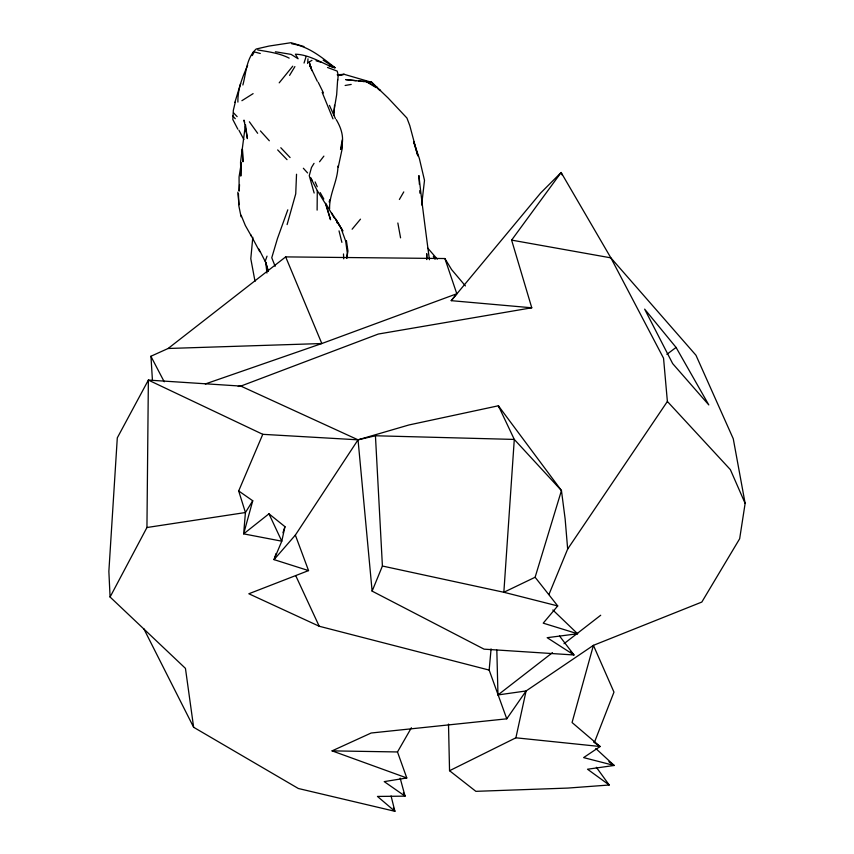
<?xml version="1.0" encoding="UTF-8"?>
<svg xmlns="http://www.w3.org/2000/svg" width="854" height="854" viewBox="0 0 854 854"><rect width="100%" height="100%" fill="white"/><g stroke="black" fill="none" stroke-linecap="round" stroke-linejoin="round"><path stroke-width="1.28" d="M391.068 795.96L394.9 811.3L298.345 788.498L193.634 727.277L185.446 668.372L110.081 597.021L146.941 527.516L148.372 380.083L240.828 386.093L358.039 439.821L375.44 435.764L514.289 439.426L561.452 490.559L565.145 518.976L567.664 549.047L548.93 594.533M317.122 210.127L317.282 190.623L310.632 177.792L312.073 180.397M237.903 102.096C237.561 89.254 242.504 76.988 247.628 65.427M337.64 79.753L336.668 94.687L333.519 113.731M296.53 174.237L295.73 193.847L287.104 224.591M241.244 165.142L240.785 176.095L240.561 162.004L245.205 126.467L243.998 120.104L244.639 122.442M239.536 184.677L239.141 191.115L239.067 176.949L241.351 162.708M333.871 115.247L334.554 105.223M337.8 80.073L338.195 75.109L337.213 71.106L327.52 67.477M307.6 63.474L308.016 58.83M411.404 727.747L397.494 751.958L406.792 777.962L332.078 750.869L371.159 733.01L506.764 718.822L489.161 670.08L491.082 648.912M346.809 258.036L347.29 252.859L345.678 241.127L341.483 229.555M237.828 129.167L232.832 119.549L233.345 110.251L235.341 101.936M252.805 237.263L250.798 258.73L255.026 281.393M421.641 204.981L424.502 180.365L419.399 158.663L413.699 141.753M337.96 166.018C337.906 180.76 329.11 194.338 329.591 208.856M562.081 174.942L561.131 172.508L511.621 240.113L531.764 307.792L451.211 300.661L540.657 192.993L561.131 172.508L610.866 257.855L695.967 355.243L733.266 438.775L745.136 503.39L739.66 538.746L701.817 602.059L593.413 645.346L526.085 690.961L506.764 718.822M346.745 258.324L347.941 251.033L346.404 240.604M242.867 85.005C246.198 72.878 246.272 58.104 256.179 49.02L269.042 46.063L291.022 42.7L303.939 46.543M448.499 724.096L449.546 770.714L515.891 737.803L526.085 690.961L497.978 694.942L496.825 650.097M268.957 513.809L281.788 541.18L243.646 533.867L268.957 513.809L284.958 526.662L281.788 541.18L274.038 559.626L308.55 570.589L295.356 535.095L358.039 439.821L408.895 424.982L498.384 405.778L561.452 490.559L535.116 577.251L503.849 592.27L382.411 566.021L375.44 435.764M338.269 167.064L342.369 147.881L342.219 139.96L340.554 149.471C344.835 139.127 341.717 128.794 336.252 119.635M238.682 490.943L252.741 500.775L243.646 533.867L245.429 512.528L238.682 490.943L262.776 434.323L358.039 439.821L372.12 591.128L484.069 649.157L573.984 654.975L559.53 635.984M234.882 102.395L240.614 83.575M329.132 201.971L329.793 199.729M304.045 63.047L306.052 56.684M252.763 53.418L253.2 52.115M276.055 553.52L274.038 559.626L295.356 535.095M282.941 532.768L284.958 526.662M287.798 209.817L277.443 238.597L271.764 257.748L275.148 266.32M267.035 256.147L265.284 261.068L268.252 271.145M594.491 742.19L613.973 692.124L593.413 645.346L572.063 722.527L600.138 746.513L583.602 757.605L614.197 765.462L595.804 748.52M372.12 591.128L382.411 566.021M252.293 55.574L254.257 51.902L260.278 53.482M399.384 199.473L403.771 191.915M289.581 75.387L294.897 66.601M314.037 163.349L311.486 167.491L309.255 175.7L314.144 193.025M252.741 500.775L245.429 512.528L146.941 527.516M567.664 549.047L667.38 401.465L663.547 358.221L610.866 257.855L511.621 240.113M319.535 161.769L323.879 156.122M279.194 82.838L292.751 66.174M451.211 300.661L456.805 293.755L444.891 258.538L285.674 256.894L168.121 348.485L150.955 356.235L152.428 380.222M352.115 229.214L360.484 219.158M535.116 577.251L557.715 605.934L543.219 623.153L577.603 633.753L552.848 609.991M497.978 694.942L552.485 652.659M564.014 643.713L600.704 615.243M666.878 354.335L676.08 347.439L644.642 309.137L672.664 363.601L708.799 404.924L676.08 347.439M253.104 93.63L241.895 100.697M317.314 81.311L309.724 65.395L311.262 68.683L309.18 62L311.977 60.324M150.891 356.267L164.224 381.781M308.55 570.589L248.845 593.765L319.215 626.249L489.161 670.08M456.805 293.755L321.819 343.532L205.323 383.958M337.821 75.526L344.247 74.341L371.778 82.347L388.175 98.061L406.931 118.044L409.771 125.517L417.852 155.898L413.667 141.828M345.144 85.475L351.197 84.429M531.764 307.792L378.311 334.042L240.828 386.093L238.213 386.456M406.792 777.962L384.236 781.623L405.063 796.152L400.163 778.133M577.603 633.753L547.179 637.692L573.984 654.975L570.472 651.047M333.925 67.722L334.768 67.626L323.122 60.154M338.312 75.077L344.247 74.341L337.191 74.789M596.348 767.276L609.212 785.007L567.91 788.071L475.859 791.338L449.546 770.714M168.121 348.485L321.819 343.532L285.674 256.894M332.078 750.869L397.494 751.958M275.404 51.774L291.086 54.378L298.121 58.766L295.388 54.197C308.828 54.624 320.496 62.31 332.676 67.231M515.891 737.803L600.138 746.513L593.701 742.158M356.097 80.703L345.656 79.603L371.778 82.347L379.881 90.567M358.712 80.97L363.943 81.525M366.547 81.803L371.778 82.347M291.769 43.8C308.636 46.255 322.118 57.645 335.174 67.808M557.715 605.934L503.849 592.27L514.289 439.426L498.384 405.778L499.537 408.169M316.087 60.794L321.382 62.342M257.716 49.938C268.359 51.784 279.375 53.119 289.164 58.125M328.587 65.587L334.768 67.626M262.776 434.323L148.372 380.083L117.297 437.856L108.864 571.358L110.081 597.021M377.521 87.492L365.896 81.354L376.059 87.588M378.322 88.965L380.574 90.353M608.87 761.672L614.197 765.462L587.531 769.23L609.212 785.007M237.145 116.624L233.59 112.888M277.667 149.909L287.029 159.645M280.806 147.742L290.082 157.531M667.38 401.465L730.362 469.625L745.136 503.39M427.811 248.194L437.312 259.146M303.351 168.259L307.579 172.935M260.427 130.929L269.341 140.782M232.8 115.973L235.288 118.727M465.419 285.919L451.627 269.618L444.891 258.538M249.368 121.791L257.662 133.299M331.576 212.892L336.166 219.937M317.282 190.623L325.566 203.946L330.541 219.734L325.726 203.316L334.095 217.781M337.447 223.502L336.828 221.037L338.846 224.324M342.187 229.918L335.174 218.443L342.87 231.05L336.828 221.037M433.33 256.275L435.07 259.253M259.765 251.706L250.596 234.53M320.186 192.588L323.815 198.993M251.407 236.206L245.344 225.509L241.148 215.283M268.305 271.252L265.775 262.573L258.922 249.09M238.949 130.235L243.87 139.522M143.771 628.672L193.634 727.277M318.19 82.251L323.463 92.947M403.376 792.565L405.063 796.152L377.468 796.43L394.9 811.3L393.406 807.67M295.762 575.724L319.215 626.249M329.452 105.373L335.441 118.642M315.158 181.923L317.229 186.727M322.161 92.339L332.985 118.855M309.18 62L311.262 68.683M310.386 65.886L311.838 70.615M339.027 230.868L341.888 242.355M241.074 216.756L238.917 206.198L238.447 193.591M397.847 223.001L400.569 237.85M245.205 126.467L247.393 138.615L245.482 124.748M429.423 259.712C425.772 231.722 421.983 203.679 418.908 175.582L419.389 184.368M265.775 262.573L266.939 273.034M237.828 192.182L238.981 204.714M419.73 190.655L419.869 193.164M242.333 149.087L242.942 161.79L242.429 149.076M343.489 253.958L343.714 258.837M426.808 259.552L426.744 253.702L426.765 258.89"/></g></svg>
